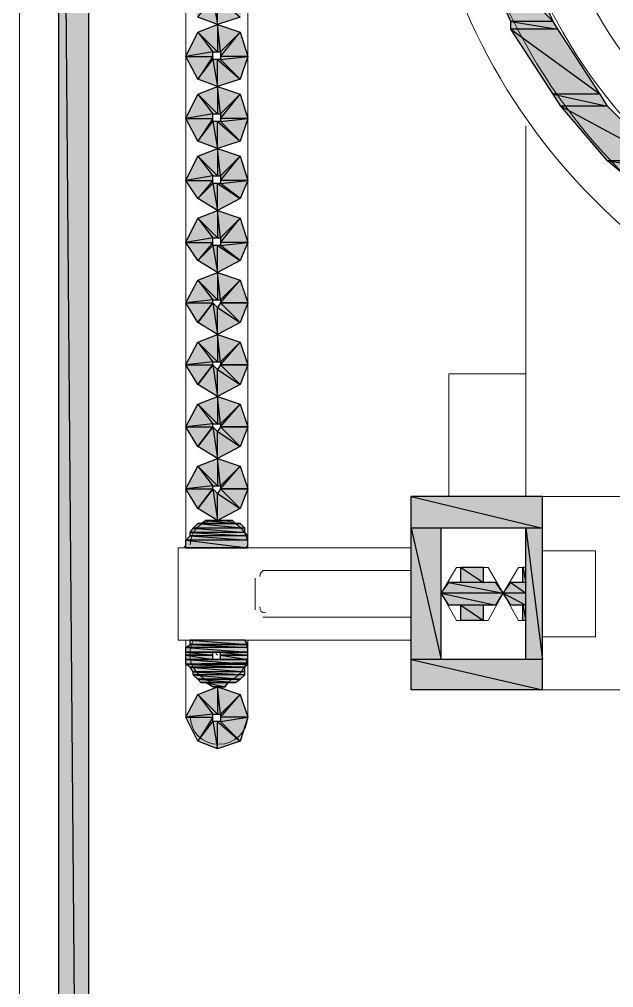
# Model space of a CAD drawing. Header units: millimetres. Extents: x 40 to 176, y -32 to 59.
# Drawn here: x 100.793 to 101.342, y -0.669 to 0.225 of the extents above; entities that cross this region are included whole.
import ezdxf

# ---------------------------------------------------------------- set-up
doc = ezdxf.new("R2010")
doc.units = ezdxf.units.MM
doc.layers.add('15 - Quadro de medição', color=6, linetype='Continuous')

msp = doc.modelspace()

# ---------------------------------------------------------------- hatches: boundary and pattern name
at = {"layer": '15 - Quadro de medição', "true_color": 0x000007}
h = msp.add_hatch(color=7, dxfattribs=at)
h.paths.add_polyline_path([(100.8571, 1.02481), (100.82916, 1.02481), (100.8571, -2.31903)])
h.paths.add_polyline_path([(100.82916, 1.02481), (100.8571, -2.31903), (100.82916, -2.31903)])
h = msp.add_hatch(color=7, dxfattribs=at)
h.paths.add_polyline_path([(101.25378, 0.2957), (101.21467, 0.2957), (101.2859, 0.22307)])
h.paths.add_polyline_path([(101.21467, 0.2957), (101.2859, 0.22307), (101.24679, 0.22307)])
h = msp.add_hatch(color=7, dxfattribs=at)
h.paths.add_polyline_path([(100.99677, 0.22726), (100.97862, 0.24542), (101.00376, 0.24821)])
h.paths.add_polyline_path([(100.97862, 0.24542), (101.00376, 0.24821), (100.97862, 0.24821)])
h.paths.add_polyline_path([(101.00376, 0.24821), (100.97862, 0.24821), (100.99677, 0.27056)])
h.paths.add_polyline_path([(100.97862, 0.24821), (100.99677, 0.27056), (100.97862, 0.2524)])
h.paths.add_polyline_path([(100.99677, 0.27056), (100.97862, 0.2524), (100.97582, 0.27754)])
h.paths.add_polyline_path([(100.97862, 0.2524), (100.97582, 0.27754), (100.97582, 0.2524)])
h.paths.add_polyline_path([(100.97582, 0.27754), (100.97582, 0.2524), (100.95766, 0.27056)])
h.paths.add_polyline_path([(100.97582, 0.2524), (100.95766, 0.27056), (100.97163, 0.2524)])
h.paths.add_polyline_path([(100.95766, 0.27056), (100.97163, 0.2524), (100.94649, 0.24821)])
h.paths.add_polyline_path([(100.97163, 0.2524), (100.94649, 0.24821), (100.97163, 0.24821)])
h.paths.add_polyline_path([(100.94649, 0.24821), (100.97163, 0.24821), (100.95766, 0.22726)])
h.paths.add_polyline_path([(100.97163, 0.24821), (100.95766, 0.22726), (100.97163, 0.24542)])
h.paths.add_polyline_path([(100.95766, 0.22726), (100.97163, 0.24542), (100.97582, 0.22028)])
h.paths.add_polyline_path([(100.97163, 0.24542), (100.97582, 0.22028), (100.97582, 0.24542)])
h.paths.add_polyline_path([(100.97582, 0.22028), (100.97582, 0.24542), (100.99677, 0.22726)])
h.paths.add_polyline_path([(100.97582, 0.24542), (100.99677, 0.22726), (100.97862, 0.24542)])
h = msp.add_hatch(color=7, dxfattribs=at)
h.paths.add_polyline_path([(100.99677, 0.16999), (100.97862, 0.18815), (101.00376, 0.19094)])
h.paths.add_polyline_path([(100.97862, 0.18815), (101.00376, 0.19094), (100.97862, 0.19094)])
h.paths.add_polyline_path([(101.00376, 0.19094), (100.97862, 0.19094), (100.99677, 0.21329)])
h.paths.add_polyline_path([(100.97862, 0.19094), (100.99677, 0.21329), (100.97862, 0.19513)])
h.paths.add_polyline_path([(100.99677, 0.21329), (100.97862, 0.19513), (100.97582, 0.22028)])
h.paths.add_polyline_path([(100.97862, 0.19513), (100.97582, 0.22028), (100.97582, 0.19513)])
h.paths.add_polyline_path([(100.97582, 0.22028), (100.97582, 0.19513), (100.95766, 0.21329)])
h.paths.add_polyline_path([(100.97582, 0.19513), (100.95766, 0.21329), (100.97163, 0.19513)])
h.paths.add_polyline_path([(100.95766, 0.21329), (100.97163, 0.19513), (100.94649, 0.19094)])
h.paths.add_polyline_path([(100.97163, 0.19513), (100.94649, 0.19094), (100.97163, 0.19094)])
h.paths.add_polyline_path([(100.94649, 0.19094), (100.97163, 0.19094), (100.95766, 0.16999)])
h.paths.add_polyline_path([(100.97163, 0.19094), (100.95766, 0.16999), (100.97163, 0.18815)])
h.paths.add_polyline_path([(100.95766, 0.16999), (100.97163, 0.18815), (100.97582, 0.16301)])
h.paths.add_polyline_path([(100.97163, 0.18815), (100.97582, 0.16301), (100.97582, 0.18815)])
h.paths.add_polyline_path([(100.97582, 0.16301), (100.97582, 0.18815), (100.99677, 0.16999)])
h.paths.add_polyline_path([(100.97582, 0.18815), (100.99677, 0.16999), (100.97862, 0.18815)])
h = msp.add_hatch(color=7, dxfattribs=at)
h.paths.add_polyline_path([(101.2859, 0.22307), (101.24679, 0.22307), (101.29009, 0.21609)])
h.paths.add_polyline_path([(101.24679, 0.22307), (101.29009, 0.21609), (101.24679, 0.21609)])
h = msp.add_hatch(color=7, dxfattribs=at)
h.paths.add_polyline_path([(101.29009, 0.21609), (101.24679, 0.21609), (101.3292, 0.15603)])
h.paths.add_polyline_path([(101.24679, 0.21609), (101.3292, 0.15603), (101.2859, 0.15603)])
h = msp.add_hatch(color=7, dxfattribs=at)
h.paths.add_polyline_path([(100.99677, 0.11273), (100.97862, 0.13088), (101.00376, 0.13368)])
h.paths.add_polyline_path([(100.97862, 0.13088), (101.00376, 0.13368), (100.97862, 0.13368)])
h.paths.add_polyline_path([(101.00376, 0.13368), (100.97862, 0.13368), (100.99677, 0.15603)])
h.paths.add_polyline_path([(100.97862, 0.13368), (100.99677, 0.15603), (100.97862, 0.13787)])
h.paths.add_polyline_path([(100.99677, 0.15603), (100.97862, 0.13787), (100.97582, 0.16301)])
h.paths.add_polyline_path([(100.97862, 0.13787), (100.97582, 0.16301), (100.97582, 0.13787)])
h.paths.add_polyline_path([(100.97582, 0.16301), (100.97582, 0.13787), (100.95766, 0.15603)])
h.paths.add_polyline_path([(100.97582, 0.13787), (100.95766, 0.15603), (100.97163, 0.13787)])
h.paths.add_polyline_path([(100.95766, 0.15603), (100.97163, 0.13787), (100.94649, 0.13368)])
h.paths.add_polyline_path([(100.97163, 0.13787), (100.94649, 0.13368), (100.97163, 0.13368)])
h.paths.add_polyline_path([(100.94649, 0.13368), (100.97163, 0.13368), (100.95766, 0.11273)])
h.paths.add_polyline_path([(100.97163, 0.13368), (100.95766, 0.11273), (100.97163, 0.13088)])
h.paths.add_polyline_path([(100.95766, 0.11273), (100.97163, 0.13088), (100.97582, 0.10574)])
h.paths.add_polyline_path([(100.97163, 0.13088), (100.97582, 0.10574), (100.97582, 0.13088)])
h.paths.add_polyline_path([(100.97582, 0.10574), (100.97582, 0.13088), (100.99677, 0.11273)])
h.paths.add_polyline_path([(100.97582, 0.13088), (100.99677, 0.11273), (100.97862, 0.13088)])
h = msp.add_hatch(color=7, dxfattribs=at)
h.paths.add_polyline_path([(101.3292, 0.15603), (101.2859, 0.15603), (101.33619, 0.14485)])
h.paths.add_polyline_path([(101.2859, 0.15603), (101.33619, 0.14485), (101.29289, 0.14485)])
h = msp.add_hatch(color=7, dxfattribs=at)
h.paths.add_polyline_path([(101.33619, 0.14485), (101.29289, 0.14485), (101.38647, 0.09457)])
h.paths.add_polyline_path([(101.29289, 0.14485), (101.38647, 0.09457), (101.33619, 0.09457)])
h = msp.add_hatch(color=7, dxfattribs=at)
h.paths.add_polyline_path([(100.99677, 0.05965), (100.97862, 0.07362), (101.00376, 0.07641)])
h.paths.add_polyline_path([(100.97862, 0.07362), (101.00376, 0.07641), (100.97862, 0.07641)])
h.paths.add_polyline_path([(101.00376, 0.07641), (100.97862, 0.07641), (100.99677, 0.09876)])
h.paths.add_polyline_path([(100.97862, 0.07641), (100.99677, 0.09876), (100.97862, 0.0806)])
h.paths.add_polyline_path([(100.99677, 0.09876), (100.97862, 0.0806), (100.97582, 0.10574)])
h.paths.add_polyline_path([(100.97862, 0.0806), (100.97582, 0.10574), (100.97582, 0.0806)])
h.paths.add_polyline_path([(100.97582, 0.10574), (100.97582, 0.0806), (100.95766, 0.09876)])
h.paths.add_polyline_path([(100.97582, 0.0806), (100.95766, 0.09876), (100.97163, 0.0806)])
h.paths.add_polyline_path([(100.95766, 0.09876), (100.97163, 0.0806), (100.94649, 0.07641)])
h.paths.add_polyline_path([(100.97163, 0.0806), (100.94649, 0.07641), (100.97163, 0.07641)])
h.paths.add_polyline_path([(100.94649, 0.07641), (100.97163, 0.07641), (100.95766, 0.05965)])
h.paths.add_polyline_path([(100.97163, 0.07641), (100.95766, 0.05965), (100.97163, 0.07362)])
h.paths.add_polyline_path([(100.95766, 0.05965), (100.97163, 0.07362), (100.97582, 0.04847)])
h.paths.add_polyline_path([(100.97163, 0.07362), (100.97582, 0.04847), (100.97582, 0.07362)])
h.paths.add_polyline_path([(100.97582, 0.04847), (100.97582, 0.07362), (100.99677, 0.05965)])
h.paths.add_polyline_path([(100.97582, 0.07362), (100.99677, 0.05965), (100.97862, 0.07362)])
h = msp.add_hatch(color=7, dxfattribs=at)
h.paths.add_polyline_path([(101.38647, 0.09457), (101.33619, 0.09457), (101.40044, 0.08479)])
h.paths.add_polyline_path([(101.33619, 0.09457), (101.40044, 0.08479), (101.34736, 0.08479)])
h = msp.add_hatch(color=7, dxfattribs=at)
h.paths.add_polyline_path([(100.99677, 0.00238), (100.97862, 0.01635), (101.00376, 0.01914)])
h.paths.add_polyline_path([(100.97862, 0.01635), (101.00376, 0.01914), (100.97862, 0.01914)])
h.paths.add_polyline_path([(101.00376, 0.01914), (100.97862, 0.01914), (100.99677, 0.04149)])
h.paths.add_polyline_path([(100.97862, 0.01914), (100.99677, 0.04149), (100.97862, 0.02333)])
h.paths.add_polyline_path([(100.99677, 0.04149), (100.97862, 0.02333), (100.97582, 0.04847)])
h.paths.add_polyline_path([(100.97862, 0.02333), (100.97582, 0.04847), (100.97582, 0.02333)])
h.paths.add_polyline_path([(100.97582, 0.04847), (100.97582, 0.02333), (100.95766, 0.04149)])
h.paths.add_polyline_path([(100.97582, 0.02333), (100.95766, 0.04149), (100.97163, 0.02333)])
h.paths.add_polyline_path([(100.95766, 0.04149), (100.97163, 0.02333), (100.94649, 0.01914)])
h.paths.add_polyline_path([(100.97163, 0.02333), (100.94649, 0.01914), (100.97163, 0.01914)])
h.paths.add_polyline_path([(100.94649, 0.01914), (100.97163, 0.01914), (100.95766, 0.00238)])
h.paths.add_polyline_path([(100.97163, 0.01914), (100.95766, 0.00238), (100.97163, 0.01635)])
h.paths.add_polyline_path([(100.95766, 0.00238), (100.97163, 0.01635), (100.97582, -0.00879)])
h.paths.add_polyline_path([(100.97163, 0.01635), (100.97582, -0.00879), (100.97582, 0.01635)])
h.paths.add_polyline_path([(100.97582, -0.00879), (100.97582, 0.01635), (100.99677, 0.00238)])
h.paths.add_polyline_path([(100.97582, 0.01635), (100.99677, 0.00238), (100.97862, 0.01635)])
h = msp.add_hatch(color=7, dxfattribs=at)
h.paths.add_polyline_path([(101.00376, -0.03673), (100.97862, -0.03673), (100.99677, -0.01578)])
h.paths.add_polyline_path([(100.97862, -0.03673), (100.99677, -0.01578), (100.97862, -0.03393)])
h.paths.add_polyline_path([(100.99677, -0.01578), (100.97862, -0.03393), (100.97582, -0.00879)])
h.paths.add_polyline_path([(100.97862, -0.03393), (100.97582, -0.00879), (100.97582, -0.03393)])
h.paths.add_polyline_path([(100.97582, -0.00879), (100.97582, -0.03393), (100.95766, -0.01578)])
h.paths.add_polyline_path([(100.97582, -0.03393), (100.95766, -0.01578), (100.97163, -0.03393)])
h.paths.add_polyline_path([(100.95766, -0.01578), (100.97163, -0.03393), (100.94649, -0.03673)])
h.paths.add_polyline_path([(100.97163, -0.03393), (100.94649, -0.03673), (100.97163, -0.03673)])
h.paths.add_polyline_path([(100.94649, -0.03673), (100.97163, -0.03673), (100.95766, -0.05489)])
h = msp.add_hatch(color=7, dxfattribs=at)
h.paths.add_polyline_path([(100.95766, -0.05489), (100.97163, -0.03673), (100.97582, -0.06606)])
h.paths.add_polyline_path([(100.97163, -0.03673), (100.97582, -0.06606), (100.97582, -0.04092)])
h.paths.add_polyline_path([(100.97582, -0.06606), (100.97582, -0.04092), (100.99677, -0.05489)])
h.paths.add_polyline_path([(100.97582, -0.04092), (100.99677, -0.05489), (100.97862, -0.03673)])
h.paths.add_polyline_path([(100.99677, -0.05489), (100.97862, -0.03673), (101.00376, -0.03673)])
h = msp.add_hatch(color=7, dxfattribs=at)
h.paths.add_polyline_path([(101.00376, -0.09399), (100.97862, -0.09399), (100.99677, -0.07304)])
h.paths.add_polyline_path([(100.97862, -0.09399), (100.99677, -0.07304), (100.97862, -0.0912)])
h.paths.add_polyline_path([(100.99677, -0.07304), (100.97862, -0.0912), (100.97582, -0.06606)])
h.paths.add_polyline_path([(100.97862, -0.0912), (100.97582, -0.06606), (100.97582, -0.0912)])
h.paths.add_polyline_path([(100.97582, -0.06606), (100.97582, -0.0912), (100.95766, -0.07304)])
h.paths.add_polyline_path([(100.97582, -0.0912), (100.95766, -0.07304), (100.97163, -0.0912)])
h.paths.add_polyline_path([(100.95766, -0.07304), (100.97163, -0.0912), (100.94649, -0.09399)])
h.paths.add_polyline_path([(100.97163, -0.0912), (100.94649, -0.09399), (100.97163, -0.09399)])
h.paths.add_polyline_path([(100.94649, -0.09399), (100.97163, -0.09399), (100.95766, -0.11215)])
h = msp.add_hatch(color=7, dxfattribs=at)
h.paths.add_polyline_path([(100.95766, -0.11215), (100.97163, -0.09399), (100.97582, -0.12333)])
h.paths.add_polyline_path([(100.97163, -0.09399), (100.97582, -0.12333), (100.97582, -0.09819)])
h.paths.add_polyline_path([(100.97582, -0.12333), (100.97582, -0.09819), (100.99677, -0.11215)])
h.paths.add_polyline_path([(100.97582, -0.09819), (100.99677, -0.11215), (100.97862, -0.09399)])
h.paths.add_polyline_path([(100.99677, -0.11215), (100.97862, -0.09399), (101.00376, -0.09399)])
h = msp.add_hatch(color=7, dxfattribs=at)
h.paths.add_polyline_path([(101.00376, -0.15126), (100.97862, -0.15126), (100.99677, -0.13031)])
h.paths.add_polyline_path([(100.97862, -0.15126), (100.99677, -0.13031), (100.97862, -0.14847)])
h.paths.add_polyline_path([(100.99677, -0.13031), (100.97862, -0.14847), (100.97582, -0.12333)])
h.paths.add_polyline_path([(100.97862, -0.14847), (100.97582, -0.12333), (100.97582, -0.14847)])
h.paths.add_polyline_path([(100.97582, -0.12333), (100.97582, -0.14847), (100.95766, -0.13031)])
h.paths.add_polyline_path([(100.97582, -0.14847), (100.95766, -0.13031), (100.97163, -0.14847)])
h.paths.add_polyline_path([(100.95766, -0.13031), (100.97163, -0.14847), (100.94649, -0.15126)])
h.paths.add_polyline_path([(100.97163, -0.14847), (100.94649, -0.15126), (100.97163, -0.15126)])
h.paths.add_polyline_path([(100.94649, -0.15126), (100.97163, -0.15126), (100.95766, -0.16942)])
h = msp.add_hatch(color=7, dxfattribs=at)
h.paths.add_polyline_path([(100.95766, -0.16942), (100.97163, -0.15126), (100.97582, -0.18059)])
h.paths.add_polyline_path([(100.97163, -0.15126), (100.97582, -0.18059), (100.97582, -0.15545)])
h.paths.add_polyline_path([(100.97582, -0.18059), (100.97582, -0.15545), (100.99677, -0.16942)])
h.paths.add_polyline_path([(100.97582, -0.15545), (100.99677, -0.16942), (100.97862, -0.15126)])
h.paths.add_polyline_path([(100.99677, -0.16942), (100.97862, -0.15126), (101.00376, -0.15126)])
h = msp.add_hatch(color=7, dxfattribs=at)
h.paths.add_polyline_path([(101.00376, -0.20853), (100.97862, -0.20853), (100.99677, -0.18758)])
h.paths.add_polyline_path([(100.97862, -0.20853), (100.99677, -0.18758), (100.97862, -0.20574)])
h.paths.add_polyline_path([(100.99677, -0.18758), (100.97862, -0.20574), (100.97582, -0.18059)])
h.paths.add_polyline_path([(100.97862, -0.20574), (100.97582, -0.18059), (100.97582, -0.20574)])
h.paths.add_polyline_path([(100.97582, -0.18059), (100.97582, -0.20574), (100.95766, -0.18758)])
h.paths.add_polyline_path([(100.97582, -0.20574), (100.95766, -0.18758), (100.97163, -0.20574)])
h.paths.add_polyline_path([(100.95766, -0.18758), (100.97163, -0.20574), (100.94649, -0.20853)])
h.paths.add_polyline_path([(100.97163, -0.20574), (100.94649, -0.20853), (100.97163, -0.20853)])
h.paths.add_polyline_path([(100.94649, -0.20853), (100.97163, -0.20853), (100.95766, -0.22669)])
h = msp.add_hatch(color=7, dxfattribs=at)
h.paths.add_polyline_path([(100.95766, -0.22669), (100.97163, -0.20853), (100.97582, -0.23786)])
h.paths.add_polyline_path([(100.97163, -0.20853), (100.97582, -0.23786), (100.97582, -0.21272)])
h.paths.add_polyline_path([(100.97582, -0.23786), (100.97582, -0.21272), (100.99677, -0.22669)])
h.paths.add_polyline_path([(100.97582, -0.21272), (100.99677, -0.22669), (100.97862, -0.20853)])
h.paths.add_polyline_path([(100.99677, -0.22669), (100.97862, -0.20853), (101.00376, -0.20853)])
h = msp.add_hatch(color=7, dxfattribs=at)
h.paths.add_polyline_path([(101.27613, -0.21551), (101.15461, -0.21551), (101.27613, -0.24484)])
h.paths.add_polyline_path([(101.15461, -0.21551), (101.27613, -0.24484), (101.15461, -0.24484)])
h = msp.add_hatch(color=7, dxfattribs=at)
h.paths.add_polyline_path([(100.99677, -0.24065), (100.95766, -0.24065), (101.00096, -0.24484)])
h.paths.add_polyline_path([(100.95766, -0.24065), (101.00096, -0.24484), (100.95347, -0.24484)])
h = msp.add_hatch(color=7, dxfattribs=at)
h.paths.add_polyline_path([(100.98979, -0.23786), (100.96465, -0.23786), (100.99258, -0.24065)])
h.paths.add_polyline_path([(100.96465, -0.23786), (100.99258, -0.24065), (100.96046, -0.24065)])
h = msp.add_hatch(color=7, dxfattribs=at)
h.paths.add_polyline_path([(101.00096, -0.24484), (100.95347, -0.24484), (101.00096, -0.24903)])
h.paths.add_polyline_path([(100.95347, -0.24484), (101.00096, -0.24903), (100.95068, -0.24903)])
h = msp.add_hatch(color=7, dxfattribs=at)
h.paths.add_polyline_path([(101.00096, -0.24903), (100.95068, -0.24903), (101.00376, -0.25183)])
h.paths.add_polyline_path([(100.95068, -0.24903), (101.00376, -0.25183), (100.95068, -0.25183)])
h = msp.add_hatch(color=7, dxfattribs=at)
h.paths.add_polyline_path([(101.18254, -0.24484), (101.15461, -0.24484), (101.18254, -0.36636)])
h.paths.add_polyline_path([(101.15461, -0.24484), (101.18254, -0.36636), (101.15461, -0.36636)])
h = msp.add_hatch(color=7, dxfattribs=at)
h.paths.add_polyline_path([(101.27613, -0.24484), (101.26076, -0.24484), (101.27613, -0.36636)])
h.paths.add_polyline_path([(101.26076, -0.24484), (101.27613, -0.36636), (101.26076, -0.36636)])
h = msp.add_hatch(color=7, dxfattribs=at)
h.paths.add_polyline_path([(101.00376, -0.25183), (100.95068, -0.25183), (101.00376, -0.25602)])
h.paths.add_polyline_path([(100.95068, -0.25183), (101.00376, -0.25602), (100.94649, -0.25602)])
h = msp.add_hatch(color=7, dxfattribs=at)
h.paths.add_polyline_path([(101.00376, -0.25602), (100.94649, -0.25602), (101.00376, -0.263)])
h.paths.add_polyline_path([(100.94649, -0.25602), (101.00376, -0.263), (100.94649, -0.263)])
h.paths.add_polyline_path([(101.00376, -0.263), (100.94649, -0.263)])
h.paths.add_polyline_path([(100.94649, -0.263), (101.00376, -0.263)])
h = msp.add_hatch(color=7, dxfattribs=at)
h.paths.add_polyline_path([(101.22165, -0.28116), (101.2007, -0.28116), (101.22165, -0.29513)])
h.paths.add_polyline_path([(101.2007, -0.28116), (101.22165, -0.29513), (101.2007, -0.29513)])
h = msp.add_hatch(color=7, dxfattribs=at)
h.paths.add_polyline_path([(101.26076, -0.28116), (101.25797, -0.28116), (101.26076, -0.29513)])
h.paths.add_polyline_path([(101.25797, -0.28116), (101.26076, -0.29513), (101.25797, -0.29513)])
h = msp.add_hatch(color=7, dxfattribs=at)
h.paths.add_polyline_path([(101.23283, -0.29513), (101.18953, -0.29513), (101.23981, -0.30491)])
h.paths.add_polyline_path([(101.18953, -0.29513), (101.23981, -0.30491), (101.18254, -0.30491)])
h = msp.add_hatch(color=7, dxfattribs=at)
h.paths.add_polyline_path([(101.26076, -0.29513), (101.24679, -0.29513), (101.26076, -0.30491)])
h.paths.add_polyline_path([(101.24679, -0.29513), (101.26076, -0.30491), (101.23981, -0.30491)])
h = msp.add_hatch(color=7, dxfattribs=at)
h.paths.add_polyline_path([(101.23981, -0.30491), (101.18254, -0.30491), (101.23283, -0.31608)])
h.paths.add_polyline_path([(101.18254, -0.30491), (101.23283, -0.31608), (101.18953, -0.31608)])
h = msp.add_hatch(color=7, dxfattribs=at)
h.paths.add_polyline_path([(101.26076, -0.30491), (101.23981, -0.30491), (101.26076, -0.31608)])
h.paths.add_polyline_path([(101.23981, -0.30491), (101.26076, -0.31608), (101.24679, -0.31608)])
h = msp.add_hatch(color=7, dxfattribs=at)
h.paths.add_polyline_path([(101.22165, -0.31608), (101.2007, -0.31608), (101.22165, -0.33005)])
h.paths.add_polyline_path([(101.2007, -0.31608), (101.22165, -0.33005), (101.2007, -0.33005)])
h = msp.add_hatch(color=7, dxfattribs=at)
h.paths.add_polyline_path([(101.26076, -0.31608), (101.25797, -0.31608), (101.26076, -0.33005)])
h.paths.add_polyline_path([(101.25797, -0.31608), (101.26076, -0.33005), (101.25797, -0.33005)])
h = msp.add_hatch(color=7, dxfattribs=at)
h.paths.add_polyline_path([(101.00096, -0.3482), (100.95068, -0.3482), (101.00376, -0.3524)])
h.paths.add_polyline_path([(100.95068, -0.3482), (101.00376, -0.3524), (100.95068, -0.3524)])
h.paths.add_polyline_path([(101.00376, -0.3524), (100.95068, -0.3524)])
h.paths.add_polyline_path([(100.95068, -0.3524), (101.00376, -0.3524)])
h = msp.add_hatch(color=7, dxfattribs=at)
h.paths.add_polyline_path([(101.00376, -0.3524), (100.95068, -0.3524), (101.00376, -0.35519)])
h.paths.add_polyline_path([(100.95068, -0.3524), (101.00376, -0.35519), (100.94649, -0.35519)])
h = msp.add_hatch(color=7, dxfattribs=at)
h.paths.add_polyline_path([(101.00376, -0.35519), (100.94649, -0.35519), (101.00376, -0.35938)])
h.paths.add_polyline_path([(100.94649, -0.35519), (101.00376, -0.35938), (100.94649, -0.35938)])
h.paths.add_polyline_path([(101.00376, -0.35938), (100.94649, -0.35938)])
h.paths.add_polyline_path([(100.94649, -0.35938), (101.00376, -0.35938)])
h.paths.add_polyline_path([(101.00376, -0.35938), (100.97582, -0.35938)])
h.paths.add_polyline_path([(101.00376, -0.35938), (100.97582, -0.35938)])
h = msp.add_hatch(color=7, dxfattribs=at)
h.paths.add_polyline_path([(100.94649, -0.35938), (100.97582, -0.35938), (100.97443, -0.35938)])
h.paths.add_polyline_path([(100.97582, -0.35938), (100.97443, -0.35938), (100.94649, -0.35938)])
h = msp.add_hatch(color=7, dxfattribs=at)
h.paths.add_polyline_path([(100.94649, -0.35938), (100.97582, -0.35938), (100.97443, -0.35938)])
h.paths.add_polyline_path([(100.97582, -0.35938), (100.97443, -0.35938), (100.94649, -0.35938)])
h = msp.add_hatch(color=7, dxfattribs=at)
h.paths.add_polyline_path([(100.94649, -0.35938), (100.97582, -0.35938), (100.97443, -0.35938)])
h.paths.add_polyline_path([(100.97582, -0.35938), (100.97443, -0.35938), (100.94649, -0.35938)])
h = msp.add_hatch(color=7, dxfattribs=at)
h.paths.add_polyline_path([(100.97163, -0.35938), (100.94649, -0.35938)])
h.paths.add_polyline_path([(100.97163, -0.35938), (100.94649, -0.35938), (100.97582, -0.35938)])
h = msp.add_hatch(color=7, dxfattribs=at)
h.paths.add_polyline_path([(100.97163, -0.35938), (100.94649, -0.35938), (100.97163, -0.36217)])
h.paths.add_polyline_path([(100.94649, -0.35938), (100.97163, -0.36217), (100.94649, -0.36217)])
h.paths.add_polyline_path([(100.97163, -0.36217), (100.94649, -0.36217)])
h.paths.add_polyline_path([(100.94649, -0.36217), (100.97163, -0.36217)])
h = msp.add_hatch(color=7, dxfattribs=at)
h.paths.add_polyline_path([(100.97163, -0.36217), (100.94649, -0.36217), (100.97163, -0.36636)])
h.paths.add_polyline_path([(100.94649, -0.36217), (100.97163, -0.36636), (100.94649, -0.36636)])
h = msp.add_hatch(color=7, dxfattribs=at)
h.paths.add_polyline_path([(100.97582, -0.36636), (100.97443, -0.36636), (100.94649, -0.36636)])
h.paths.add_polyline_path([(100.97582, -0.36636), (100.94649, -0.36636), (100.97163, -0.36636)])
h = msp.add_hatch(color=7, dxfattribs=at)
h.paths.add_polyline_path([(100.94649, -0.36636), (100.97582, -0.36636), (100.97443, -0.36636)])
h.paths.add_polyline_path([(100.97582, -0.36636), (100.97443, -0.36636), (100.94649, -0.36636)])
h = msp.add_hatch(color=7, dxfattribs=at)
h.paths.add_polyline_path([(100.94649, -0.36636), (100.97582, -0.36636), (100.97443, -0.36636)])
h.paths.add_polyline_path([(100.97582, -0.36636), (100.97443, -0.36636), (100.94649, -0.36636)])
h = msp.add_hatch(color=7, dxfattribs=at)
h.paths.add_polyline_path([(100.94649, -0.36636), (100.97582, -0.36636), (100.97443, -0.36636)])
h.paths.add_polyline_path([(100.97582, -0.36636), (100.97443, -0.36636), (100.94649, -0.36636)])
h = msp.add_hatch(color=7, dxfattribs=at)
h.paths.add_polyline_path([(101.00376, -0.36636), (100.94649, -0.36636), (101.00376, -0.37055)])
h.paths.add_polyline_path([(100.94649, -0.36636), (101.00376, -0.37055), (100.94649, -0.37055)])
h.paths.add_polyline_path([(101.00376, -0.37055), (100.94649, -0.37055)])
h.paths.add_polyline_path([(100.94649, -0.37055), (101.00376, -0.37055), (101.00376, -0.36916)])
h = msp.add_hatch(color=7, dxfattribs=at)
h.paths.add_polyline_path([(101.00376, -0.35938), (100.97862, -0.35938), (101.00376, -0.36217)])
h.paths.add_polyline_path([(100.97862, -0.35938), (101.00376, -0.36217), (100.97862, -0.36217)])
h = msp.add_hatch(color=7, dxfattribs=at)
h.paths.add_polyline_path([(101.00376, -0.36217), (100.97862, -0.36217), (101.00376, -0.36636)])
h.paths.add_polyline_path([(100.97862, -0.36217), (101.00376, -0.36636), (100.97862, -0.36636)])
h = msp.add_hatch(color=7, dxfattribs=at)
h.paths.add_polyline_path([(101.27613, -0.36636), (101.15461, -0.36636), (101.27613, -0.3943)])
h.paths.add_polyline_path([(101.15461, -0.36636), (101.27613, -0.3943), (101.15461, -0.3943)])
h = msp.add_hatch(color=7, dxfattribs=at)
h.paths.add_polyline_path([(101.00376, -0.37055), (100.94649, -0.37055), (101.00096, -0.37335)])
h.paths.add_polyline_path([(100.94649, -0.37055), (101.00096, -0.37335), (100.95068, -0.37335)])
h.paths.add_polyline_path([(101.00096, -0.37335), (100.95068, -0.37335)])
h.paths.add_polyline_path([(100.95068, -0.37335), (101.00096, -0.37335), (100.99957, -0.37335)])
h = msp.add_hatch(color=7, dxfattribs=at)
h.paths.add_polyline_path([(101.00096, -0.37335), (100.95068, -0.37335), (101.00096, -0.37754)])
h.paths.add_polyline_path([(100.95068, -0.37335), (101.00096, -0.37754), (100.95347, -0.37754)])
h = msp.add_hatch(color=7, dxfattribs=at)
h.paths.add_polyline_path([(101.00096, -0.37754), (100.95347, -0.37754), (101.00096, -0.38033)])
h.paths.add_polyline_path([(100.95347, -0.37754), (101.00096, -0.38033), (100.95347, -0.38033)])
h = msp.add_hatch(color=7, dxfattribs=at)
h.paths.add_polyline_path([(101.00096, -0.38033), (100.95347, -0.38033), (100.99677, -0.38452)])
h.paths.add_polyline_path([(100.95347, -0.38033), (100.99677, -0.38452), (100.95766, -0.38452)])
h.paths.add_polyline_path([(100.99677, -0.38452), (100.95766, -0.38452)])
h.paths.add_polyline_path([(100.95766, -0.38452), (100.99677, -0.38452)])
h = msp.add_hatch(color=7, dxfattribs=at)
h.paths.add_polyline_path([(100.99677, -0.38452), (100.95766, -0.38452), (100.99258, -0.38731)])
h.paths.add_polyline_path([(100.95766, -0.38452), (100.99258, -0.38731), (100.96046, -0.38731)])
h = msp.add_hatch(color=7, dxfattribs=at)
h.paths.add_polyline_path([(100.99677, -0.44179), (100.97862, -0.42363), (101.00376, -0.41944)])
h.paths.add_polyline_path([(100.97862, -0.42363), (101.00376, -0.41944), (100.97862, -0.41944)])
h.paths.add_polyline_path([(101.00376, -0.41944), (100.97862, -0.41944), (100.99677, -0.39849)])
h.paths.add_polyline_path([(100.97862, -0.41944), (100.99677, -0.39849), (100.97862, -0.41665)])
h.paths.add_polyline_path([(100.99677, -0.39849), (100.97862, -0.41665), (100.97582, -0.3915)])
h.paths.add_polyline_path([(100.97862, -0.41665), (100.97582, -0.3915), (100.97582, -0.41665)])
h.paths.add_polyline_path([(100.97582, -0.3915), (100.97582, -0.41665), (100.95766, -0.39849)])
h.paths.add_polyline_path([(100.97582, -0.41665), (100.95766, -0.39849), (100.97163, -0.41665)])
h.paths.add_polyline_path([(100.95766, -0.39849), (100.97163, -0.41665), (100.94649, -0.41944)])
h.paths.add_polyline_path([(100.97163, -0.41665), (100.94649, -0.41944), (100.97163, -0.41944)])
h.paths.add_polyline_path([(100.94649, -0.41944), (100.97163, -0.41944), (100.95766, -0.44179)])
h.paths.add_polyline_path([(100.97163, -0.41944), (100.95766, -0.44179), (100.97163, -0.42363)])
h.paths.add_polyline_path([(100.95766, -0.44179), (100.97163, -0.42363), (100.97582, -0.44877)])
h.paths.add_polyline_path([(100.97163, -0.42363), (100.97582, -0.44877), (100.97582, -0.42363)])
h.paths.add_polyline_path([(100.97582, -0.44877), (100.97582, -0.42363), (100.99677, -0.44179)])
h.paths.add_polyline_path([(100.97582, -0.42363), (100.99677, -0.44179), (100.97862, -0.42363)])
h = msp.add_hatch(color=7, dxfattribs=at)
h.paths.add_polyline_path([(100.98979, -0.38731), (100.96046, -0.38731)])
h.paths.add_polyline_path([(100.98979, -0.38731), (100.96046, -0.38731), (100.99258, -0.38731)])
h = msp.add_hatch(color=7, dxfattribs=at)
h.paths.add_polyline_path([(100.98979, -0.38731), (100.96046, -0.38731), (100.9856, -0.38731)])
h.paths.add_polyline_path([(100.96046, -0.38731), (100.9856, -0.38731), (100.96465, -0.38731)])
h.paths.add_polyline_path([(100.9856, -0.38731), (100.96465, -0.38731)])
h.paths.add_polyline_path([(100.96465, -0.38731), (100.9856, -0.38731)])
h = msp.add_hatch(color=7, dxfattribs=at)
h.paths.add_polyline_path([(100.9856, -0.38731), (100.96465, -0.38731), (100.98281, -0.3915)])
h.paths.add_polyline_path([(100.96465, -0.38731), (100.98281, -0.3915), (100.97163, -0.3915)])
h.paths.add_polyline_path([(100.98281, -0.3915), (100.97163, -0.3915), (100.97582, -0.3915)])

# ---------------------------------------------------------------- linework, layer by layer
at = {"layer": '15 - Quadro de medição', "color": 7, "linetype": 'Continuous', "lineweight": 20, "true_color": 0x000007}
for points in [[(100.79285, 1.38517), (102.64914, 1.38517), (102.64914, -2.31903), (100.79285, -2.31903)], [(101.72309, -0.21551), (102.29436, -0.21551), (102.29436, -0.3943), (101.15461, -0.3943), (101.15461, -0.21551)], [(101.27613, -0.34541), (101.32501, -0.34541), (101.32501, -0.2658), (101.27613, -0.2658)], [(101.19651, -0.28116), (101.18254, -0.30491), (101.19651, -0.33005), (101.22584, -0.33005), (101.23981, -0.30491), (101.22584, -0.28116)]]:
    msp.add_lwpolyline(points, close=True, dxfattribs=at)
for points in [[(100.8571, -2.31903), (100.8571, 1.23851), (100.8571, 1.23851)], [(102.64914, 1.16029), (102.64914, -2.31903), (100.79285, -2.31903), (100.79285, 1.16029)], [(100.82916, 1.02481), (100.82916, -2.31903), (100.8571, -2.31903), (100.8138, -2.31903)], [(100.94649, -0.263), (100.94649, 0.64489), (100.94649, 0.64489)], [(101.00376, 0.64489), (101.00376, -0.263), (101.00376, -0.263)], [(100.97582, 0.2091), (100.97582, 0.22028), (100.97582, 0.22028)], [(101.26076, -0.21551), (101.26076, 0.12669), (101.26076, 0.12669)], [(101.18953, -0.21551), (101.18953, -0.10238), (101.26076, -0.10238)], [(101.27613, -0.21551), (101.27613, -0.3943), (101.27613, -0.3943)], [(100.97862, -0.23786), (100.97582, -0.23786), (100.97163, -0.23786)], [(101.26076, -0.24484), (101.18254, -0.24484), (101.18254, -0.36636), (101.26076, -0.36636)], [(101.26076, -0.24484), (101.26076, -0.36636), (101.26076, -0.36636)], [(101.15461, -0.263), (100.93951, -0.263), (100.93951, -0.3482), (101.15461, -0.3482)], [(100.93951, -0.263), (101.04706, -0.263), (101.04706, -0.263)], [(100.94649, -0.263), (100.94509, -0.26161), (100.94509, -0.26161)], [(101.00376, -0.263), (101.00236, -0.26161), (101.00236, -0.26161)], [(101.01773, -0.28395), (101.15461, -0.28395), (101.15461, -0.28395)], [(101.2007, -0.28116), (101.2007, -0.29513), (101.2007, -0.29513)], [(101.22165, -0.28116), (101.22165, -0.29513), (101.22165, -0.29513)], [(101.26076, -0.28116), (101.25378, -0.28116), (101.23981, -0.30491), (101.25378, -0.33005), (101.26076, -0.33005)], [(101.25378, -0.28116), (101.25797, -0.28116), (101.25797, -0.29513)], [(101.01074, -0.32027), (101.01074, -0.29094), (101.01074, -0.29094)], [(101.18953, -0.29513), (101.2007, -0.29513), (101.2007, -0.29513)], [(101.22165, -0.29513), (101.23283, -0.29513), (101.23283, -0.29513)], [(101.24679, -0.29513), (101.25797, -0.29513), (101.25797, -0.29513)], [(101.18953, -0.31608), (101.2007, -0.31608), (101.2007, -0.31608)], [(101.2007, -0.31608), (101.2007, -0.33005), (101.2007, -0.33005)], [(101.22165, -0.31608), (101.22165, -0.33005), (101.22165, -0.33005)], [(101.22165, -0.31608), (101.23283, -0.31608), (101.23283, -0.31608)], [(101.24679, -0.31608), (101.25797, -0.31608), (101.25797, -0.31608)], [(101.25797, -0.31608), (101.25797, -0.33005), (101.25797, -0.33005)], [(101.15461, -0.32725), (101.01773, -0.32725), (101.01773, -0.32725)], [(100.94649, -0.41944), (100.94649, -0.3482), (100.94649, -0.3482)], [(101.00376, -0.3482), (101.00376, -0.41944), (101.00376, -0.41944)], [(100.97582, -0.36217), (100.97443, -0.36078), (100.97443, -0.36078)], [(100.97582, -0.44877), (100.97443, -0.44737), (100.97443, -0.44737)]]:
    msp.add_lwpolyline(points, dxfattribs=at)
at = {"layer": '15 - Quadro de medição', "color": 7, "linetype": 'Continuous', "lineweight": -2, "true_color": 0x000007}
for points in [[(100.8571, 1.02481), (100.82916, 1.02481), (100.8571, -2.31903)], [(100.82916, 1.02481), (100.8571, -2.31903), (100.82916, -2.31903)], [(101.25378, 0.2957), (101.21467, 0.2957), (101.2859, 0.22307)], [(101.21467, 0.2957), (101.2859, 0.22307), (101.24679, 0.22307)], [(100.95766, 0.22726), (100.97163, 0.24542), (100.97582, 0.22028)], [(100.97163, 0.24542), (100.97582, 0.22028), (100.97582, 0.24542)], [(100.97582, 0.22028), (100.97582, 0.24542), (100.99677, 0.22726)], [(100.97582, 0.22028), (100.97582, 0.19513), (100.95766, 0.21329)], [(100.99677, 0.21329), (100.97862, 0.19513), (100.97582, 0.22028)], [(100.97862, 0.19513), (100.97582, 0.22028), (100.97582, 0.19513)], [(101.2859, 0.22307), (101.24679, 0.22307), (101.29009, 0.21609)], [(101.24679, 0.22307), (101.29009, 0.21609), (101.24679, 0.21609)], [(101.29009, 0.21609), (101.24679, 0.21609), (101.3292, 0.15603)], [(101.24679, 0.21609), (101.3292, 0.15603), (101.2859, 0.15603)], [(100.95766, 0.21329), (100.97163, 0.19513), (100.94649, 0.19094)], [(100.97582, 0.19513), (100.95766, 0.21329), (100.97163, 0.19513)], [(101.00376, 0.19094), (100.97862, 0.19094), (100.99677, 0.21329)], [(100.97862, 0.19094), (100.99677, 0.21329), (100.97862, 0.19513)], [(100.97163, 0.19513), (100.94649, 0.19094), (100.97163, 0.19094)], [(100.94649, 0.19094), (100.97163, 0.19094), (100.95766, 0.16999)], [(100.97163, 0.19094), (100.95766, 0.16999), (100.97163, 0.18815)], [(100.95766, 0.16999), (100.97163, 0.18815), (100.97582, 0.16301)], [(100.97163, 0.18815), (100.97582, 0.16301), (100.97582, 0.18815)], [(100.97582, 0.16301), (100.97582, 0.18815), (100.99677, 0.16999)], [(100.97582, 0.18815), (100.99677, 0.16999), (100.97862, 0.18815)], [(100.99677, 0.16999), (100.97862, 0.18815), (101.00376, 0.19094)], [(100.97862, 0.18815), (101.00376, 0.19094), (100.97862, 0.19094)], [(100.97582, 0.16301), (100.97582, 0.13787), (100.95766, 0.15603)], [(100.99677, 0.15603), (100.97862, 0.13787), (100.97582, 0.16301)], [(100.97862, 0.13787), (100.97582, 0.16301), (100.97582, 0.13787)], [(100.95766, 0.15603), (100.97163, 0.13787), (100.94649, 0.13368)], [(100.97582, 0.13787), (100.95766, 0.15603), (100.97163, 0.13787)], [(101.00376, 0.13368), (100.97862, 0.13368), (100.99677, 0.15603)], [(100.97862, 0.13368), (100.99677, 0.15603), (100.97862, 0.13787)], [(101.3292, 0.15603), (101.2859, 0.15603), (101.33619, 0.14485)], [(101.2859, 0.15603), (101.33619, 0.14485), (101.29289, 0.14485)], [(101.33619, 0.14485), (101.29289, 0.14485), (101.38647, 0.09457)], [(101.29289, 0.14485), (101.38647, 0.09457), (101.33619, 0.09457)], [(100.97163, 0.13787), (100.94649, 0.13368), (100.97163, 0.13368)], [(100.94649, 0.13368), (100.97163, 0.13368), (100.95766, 0.11273)], [(100.97163, 0.13368), (100.95766, 0.11273), (100.97163, 0.13088)], [(100.95766, 0.11273), (100.97163, 0.13088), (100.97582, 0.10574)], [(100.97163, 0.13088), (100.97582, 0.10574), (100.97582, 0.13088)], [(100.97582, 0.10574), (100.97582, 0.13088), (100.99677, 0.11273)], [(100.97582, 0.13088), (100.99677, 0.11273), (100.97862, 0.13088)], [(100.99677, 0.11273), (100.97862, 0.13088), (101.00376, 0.13368)], [(100.97862, 0.13088), (101.00376, 0.13368), (100.97862, 0.13368)], [(100.95766, 0.09876), (100.97163, 0.0806), (100.94649, 0.07641)], [(100.97582, 0.10574), (100.97582, 0.0806), (100.95766, 0.09876)], [(100.97582, 0.0806), (100.95766, 0.09876), (100.97163, 0.0806)], [(100.99677, 0.09876), (100.97862, 0.0806), (100.97582, 0.10574)], [(100.97862, 0.0806), (100.97582, 0.10574), (100.97582, 0.0806)], [(101.00376, 0.07641), (100.97862, 0.07641), (100.99677, 0.09876)], [(100.97862, 0.07641), (100.99677, 0.09876), (100.97862, 0.0806)], [(101.38647, 0.09457), (101.33619, 0.09457), (101.40044, 0.08479)], [(101.33619, 0.09457), (101.40044, 0.08479), (101.34736, 0.08479)], [(100.97163, 0.0806), (100.94649, 0.07641), (100.97163, 0.07641)], [(100.94649, 0.07641), (100.97163, 0.07641), (100.95766, 0.05965)], [(100.97163, 0.07641), (100.95766, 0.05965), (100.97163, 0.07362)], [(100.95766, 0.05965), (100.97163, 0.07362), (100.97582, 0.04847)], [(100.97163, 0.07362), (100.97582, 0.04847), (100.97582, 0.07362)], [(100.97582, 0.04847), (100.97582, 0.07362), (100.99677, 0.05965)], [(100.97582, 0.07362), (100.99677, 0.05965), (100.97862, 0.07362)], [(100.99677, 0.05965), (100.97862, 0.07362), (101.00376, 0.07641)], [(100.97862, 0.07362), (101.00376, 0.07641), (100.97862, 0.07641)], [(100.97582, 0.04847), (100.97582, 0.02333), (100.95766, 0.04149)], [(100.99677, 0.04149), (100.97862, 0.02333), (100.97582, 0.04847)], [(100.97862, 0.02333), (100.97582, 0.04847), (100.97582, 0.02333)], [(100.95766, 0.04149), (100.97163, 0.02333), (100.94649, 0.01914)], [(100.97582, 0.02333), (100.95766, 0.04149), (100.97163, 0.02333)], [(101.00376, 0.01914), (100.97862, 0.01914), (100.99677, 0.04149)], [(100.97862, 0.01914), (100.99677, 0.04149), (100.97862, 0.02333)], [(100.97163, 0.02333), (100.94649, 0.01914), (100.97163, 0.01914)], [(100.94649, 0.01914), (100.97163, 0.01914), (100.95766, 0.00238)], [(100.97163, 0.01914), (100.95766, 0.00238), (100.97163, 0.01635)], [(100.99677, 0.00238), (100.97862, 0.01635), (101.00376, 0.01914)], [(100.97862, 0.01635), (101.00376, 0.01914), (100.97862, 0.01914)], [(100.95766, 0.00238), (100.97163, 0.01635), (100.97582, -0.00879)], [(100.97163, 0.01635), (100.97582, -0.00879), (100.97582, 0.01635)], [(100.97582, -0.00879), (100.97582, 0.01635), (100.99677, 0.00238)], [(100.97582, 0.01635), (100.99677, 0.00238), (100.97862, 0.01635)], [(100.97582, -0.00879), (100.97582, -0.03393), (100.95766, -0.01578)], [(100.99677, -0.01578), (100.97862, -0.03393), (100.97582, -0.00879)], [(100.97862, -0.03393), (100.97582, -0.00879), (100.97582, -0.03393)], [(100.95766, -0.01578), (100.97163, -0.03393), (100.94649, -0.03673)], [(100.97582, -0.03393), (100.95766, -0.01578), (100.97163, -0.03393)], [(101.00376, -0.03673), (100.97862, -0.03673), (100.99677, -0.01578)], [(100.97862, -0.03673), (100.99677, -0.01578), (100.97862, -0.03393)], [(100.97163, -0.03393), (100.94649, -0.03673), (100.97163, -0.03673)], [(100.94649, -0.03673), (100.97163, -0.03673), (100.95766, -0.05489)], [(100.95766, -0.05489), (100.97163, -0.03673), (100.97582, -0.06606)], [(100.97163, -0.03673), (100.97582, -0.06606), (100.97582, -0.04092)], [(100.97582, -0.04092), (100.99677, -0.05489), (100.97862, -0.03673)], [(100.97582, -0.06606), (100.97582, -0.04092), (100.99677, -0.05489)], [(100.99677, -0.05489), (100.97862, -0.03673), (101.00376, -0.03673)], [(100.97582, -0.06606), (100.97582, -0.0912), (100.95766, -0.07304)], [(100.99677, -0.07304), (100.97862, -0.0912), (100.97582, -0.06606)], [(100.97862, -0.0912), (100.97582, -0.06606), (100.97582, -0.0912)], [(100.95766, -0.07304), (100.97163, -0.0912), (100.94649, -0.09399)], [(100.97582, -0.0912), (100.95766, -0.07304), (100.97163, -0.0912)], [(101.00376, -0.09399), (100.97862, -0.09399), (100.99677, -0.07304)], [(100.97862, -0.09399), (100.99677, -0.07304), (100.97862, -0.0912)], [(100.97163, -0.0912), (100.94649, -0.09399), (100.97163, -0.09399)], [(100.94649, -0.09399), (100.97163, -0.09399), (100.95766, -0.11215)], [(100.95766, -0.11215), (100.97163, -0.09399), (100.97582, -0.12333)], [(100.97163, -0.09399), (100.97582, -0.12333), (100.97582, -0.09819)], [(100.97582, -0.09819), (100.99677, -0.11215), (100.97862, -0.09399)], [(100.97582, -0.12333), (100.97582, -0.09819), (100.99677, -0.11215)], [(100.99677, -0.11215), (100.97862, -0.09399), (101.00376, -0.09399)], [(100.97582, -0.12333), (100.97582, -0.14847), (100.95766, -0.13031)], [(100.99677, -0.13031), (100.97862, -0.14847), (100.97582, -0.12333)], [(100.97862, -0.14847), (100.97582, -0.12333), (100.97582, -0.14847)], [(100.95766, -0.13031), (100.97163, -0.14847), (100.94649, -0.15126)], [(100.97582, -0.14847), (100.95766, -0.13031), (100.97163, -0.14847)], [(101.00376, -0.15126), (100.97862, -0.15126), (100.99677, -0.13031)], [(100.97862, -0.15126), (100.99677, -0.13031), (100.97862, -0.14847)], [(100.97163, -0.14847), (100.94649, -0.15126), (100.97163, -0.15126)], [(100.94649, -0.15126), (100.97163, -0.15126), (100.95766, -0.16942)], [(100.95766, -0.16942), (100.97163, -0.15126), (100.97582, -0.18059)], [(100.97163, -0.15126), (100.97582, -0.18059), (100.97582, -0.15545)], [(100.97582, -0.15545), (100.99677, -0.16942), (100.97862, -0.15126)], [(100.99677, -0.16942), (100.97862, -0.15126), (101.00376, -0.15126)], [(100.97582, -0.18059), (100.97582, -0.15545), (100.99677, -0.16942)], [(100.95766, -0.18758), (100.97163, -0.20574), (100.94649, -0.20853)], [(100.97582, -0.18059), (100.97582, -0.20574), (100.95766, -0.18758)], [(100.97582, -0.20574), (100.95766, -0.18758), (100.97163, -0.20574)], [(100.99677, -0.18758), (100.97862, -0.20574), (100.97582, -0.18059)], [(100.97862, -0.20574), (100.97582, -0.18059), (100.97582, -0.20574)], [(101.00376, -0.20853), (100.97862, -0.20853), (100.99677, -0.18758)], [(100.97862, -0.20853), (100.99677, -0.18758), (100.97862, -0.20574)], [(100.97163, -0.20574), (100.94649, -0.20853), (100.97163, -0.20853)], [(100.94649, -0.20853), (100.97163, -0.20853), (100.95766, -0.22669)], [(100.95766, -0.22669), (100.97163, -0.20853), (100.97582, -0.23786)], [(100.97163, -0.20853), (100.97582, -0.23786), (100.97582, -0.21272)], [(100.97582, -0.21272), (100.99677, -0.22669), (100.97862, -0.20853)], [(100.97582, -0.23786), (100.97582, -0.21272), (100.99677, -0.22669)], [(100.99677, -0.22669), (100.97862, -0.20853), (101.00376, -0.20853)], [(101.27613, -0.21551), (101.15461, -0.21551), (101.27613, -0.24484)], [(101.15461, -0.21551), (101.27613, -0.24484), (101.15461, -0.24484)], [(100.95766, -0.24065), (101.00096, -0.24484), (100.95347, -0.24484)], [(100.96046, -0.24065), (100.99677, -0.24065), (100.95766, -0.24065)], [(100.99677, -0.24065), (100.95766, -0.24065), (101.00096, -0.24484)], [(100.96465, -0.23786), (100.99258, -0.24065), (100.96046, -0.24065)], [(100.99258, -0.24065), (100.96046, -0.24065), (100.99677, -0.24065)], [(100.96744, -0.23786), (100.98979, -0.23786), (100.96465, -0.23786)], [(100.98979, -0.23786), (100.96465, -0.23786), (100.99258, -0.24065)], [(100.97163, -0.23786), (100.98281, -0.23786), (100.96744, -0.23786)], [(100.98281, -0.23786), (100.96744, -0.23786), (100.98979, -0.23786)], [(100.97862, -0.23786), (100.97163, -0.23786), (100.98281, -0.23786)], [(100.95347, -0.24484), (101.00096, -0.24903), (100.95068, -0.24903)], [(101.00096, -0.24903), (100.95068, -0.24903), (101.00376, -0.25183)], [(100.95068, -0.24903), (101.00376, -0.25183), (100.95068, -0.25183)], [(101.00096, -0.24484), (100.95347, -0.24484), (101.00096, -0.24903)], [(101.18254, -0.24484), (101.15461, -0.24484), (101.18254, -0.36636)], [(101.15461, -0.24484), (101.18254, -0.36636), (101.15461, -0.36636)], [(101.27613, -0.24484), (101.26076, -0.24484), (101.27613, -0.36636)], [(101.26076, -0.24484), (101.27613, -0.36636), (101.26076, -0.36636)], [(100.95068, -0.25183), (101.00376, -0.25602), (100.94649, -0.25602)], [(101.00376, -0.25602), (100.94649, -0.25602), (101.00376, -0.263)], [(100.94649, -0.25602), (101.00376, -0.263), (100.94649, -0.263)], [(101.00376, -0.25183), (100.95068, -0.25183), (101.00376, -0.25602)], [(101.00376, -0.263), (100.94649, -0.263)], [(100.94649, -0.263), (101.00376, -0.263), (101.00376, -0.263)], [(101.22165, -0.28116), (101.2007, -0.28116), (101.22165, -0.29513)], [(101.2007, -0.28116), (101.22165, -0.29513), (101.2007, -0.29513)], [(101.26076, -0.28116), (101.25797, -0.28116), (101.26076, -0.29513)], [(101.25797, -0.28116), (101.26076, -0.29513), (101.25797, -0.29513)], [(101.18953, -0.29513), (101.23981, -0.30491), (101.18254, -0.30491)], [(101.23283, -0.29513), (101.18953, -0.29513), (101.23981, -0.30491)], [(101.24679, -0.29513), (101.26076, -0.30491), (101.23981, -0.30491)], [(101.26076, -0.29513), (101.24679, -0.29513), (101.26076, -0.30491)], [(101.23981, -0.30491), (101.18254, -0.30491), (101.23283, -0.31608)], [(101.18254, -0.30491), (101.23283, -0.31608), (101.18953, -0.31608)], [(101.26076, -0.30491), (101.23981, -0.30491), (101.26076, -0.31608)], [(101.23981, -0.30491), (101.26076, -0.31608), (101.24679, -0.31608)], [(101.22165, -0.31608), (101.2007, -0.31608), (101.22165, -0.33005)], [(101.2007, -0.31608), (101.22165, -0.33005), (101.2007, -0.33005)], [(101.26076, -0.31608), (101.25797, -0.31608), (101.26076, -0.33005)], [(101.25797, -0.31608), (101.26076, -0.33005), (101.25797, -0.33005)], [(101.00096, -0.3482), (100.95068, -0.3482), (101.00376, -0.3524)], [(100.95068, -0.3482), (101.00376, -0.3524), (100.95068, -0.3524)], [(100.95068, -0.3524), (101.00376, -0.35519), (100.94649, -0.35519)], [(101.00376, -0.35519), (100.94649, -0.35519), (101.00376, -0.35938)], [(100.94649, -0.35519), (101.00376, -0.35938), (100.94649, -0.35938)], [(101.00376, -0.3524), (100.95068, -0.3524)], [(100.95068, -0.3524), (101.00376, -0.3524), (101.00376, -0.3524)], [(101.00376, -0.3524), (100.95068, -0.3524), (101.00376, -0.35519)], [(101.00376, -0.35938), (100.94649, -0.35938)], [(100.94649, -0.35938), (101.00376, -0.35938), (101.00376, -0.35938)], [(100.94649, -0.35938), (100.97582, -0.35938), (100.97443, -0.35938)], [(100.97582, -0.35938), (100.97443, -0.35938), (100.94649, -0.35938)], [(100.94649, -0.35938), (100.97582, -0.35938), (100.97443, -0.35938)], [(100.97582, -0.35938), (100.97443, -0.35938), (100.94649, -0.35938)], [(100.94649, -0.35938), (100.97582, -0.35938), (100.97443, -0.35938)], [(100.97582, -0.35938), (100.97443, -0.35938), (100.94649, -0.35938)], [(100.97163, -0.35938), (100.97163, -0.35938), (100.94649, -0.35938)], [(100.97163, -0.35938), (100.94649, -0.35938), (100.97582, -0.35938)], [(100.94649, -0.35938), (100.97163, -0.35938), (100.97163, -0.35938)], [(100.97163, -0.35938), (100.97163, -0.35938), (100.94649, -0.35938)], [(100.97163, -0.35938), (100.94649, -0.35938), (100.97163, -0.36217)], [(100.94649, -0.35938), (100.97163, -0.36217), (100.94649, -0.36217)], [(100.97163, -0.36217), (100.94649, -0.36217)], [(100.94649, -0.36217), (100.97163, -0.36217), (100.97163, -0.36217)], [(100.94649, -0.36217), (100.97163, -0.36217), (100.97163, -0.36217)], [(100.97163, -0.36217), (100.97163, -0.36217), (100.94649, -0.36217)], [(100.94649, -0.36217), (100.97163, -0.36217), (100.97163, -0.36217)], [(100.97163, -0.36217), (100.97163, -0.36217), (100.94649, -0.36217)], [(100.94649, -0.36217), (100.97163, -0.36217), (100.97163, -0.36217)], [(100.97163, -0.36217), (100.97163, -0.36217), (100.94649, -0.36217)], [(100.97163, -0.36217), (100.94649, -0.36217)], [(100.94649, -0.36217), (100.97163, -0.36217), (100.97163, -0.36217)], [(100.94649, -0.36217), (100.97163, -0.36217), (100.97163, -0.36217)], [(100.97163, -0.36217), (100.97163, -0.36217), (100.94649, -0.36217)], [(100.94649, -0.36217), (100.97163, -0.36217), (100.97163, -0.36217)], [(100.97163, -0.36217), (100.97163, -0.36217), (100.94649, -0.36217)], [(100.97163, -0.36217), (100.94649, -0.36217), (100.97163, -0.36636)], [(100.94649, -0.36217), (100.97163, -0.36636), (100.94649, -0.36636)], [(100.97582, -0.36636), (100.97443, -0.36636), (100.94649, -0.36636)], [(100.97582, -0.36636), (100.94649, -0.36636), (100.97163, -0.36636)], [(100.94649, -0.36636), (100.97582, -0.36636), (100.97443, -0.36636)], [(100.97582, -0.36636), (100.97443, -0.36636), (100.94649, -0.36636)], [(100.94649, -0.36636), (100.97582, -0.36636), (100.97443, -0.36636)], [(100.97582, -0.36636), (100.97443, -0.36636), (100.94649, -0.36636)], [(100.94649, -0.36636), (100.97582, -0.36636), (100.97443, -0.36636)], [(100.97582, -0.36636), (100.97443, -0.36636), (100.94649, -0.36636)], [(101.00376, -0.36636), (100.94649, -0.36636), (101.00376, -0.37055)], [(100.94649, -0.36636), (101.00376, -0.37055), (100.94649, -0.37055)], [(101.00376, -0.35938), (101.00376, -0.35938), (100.97582, -0.35938)], [(101.00376, -0.35938), (100.97582, -0.35938)], [(101.00376, -0.35938), (100.97582, -0.35938)], [(100.97582, -0.35938), (101.00376, -0.35938), (100.97862, -0.35938)], [(100.97862, -0.36636), (101.00376, -0.36636), (100.97582, -0.36636)], [(100.97582, -0.36636), (101.00376, -0.36636), (101.00376, -0.36636)], [(101.00376, -0.36636), (101.00376, -0.36636), (100.97582, -0.36636)], [(100.97862, -0.35938), (101.00376, -0.35938), (101.00376, -0.35938)], [(101.00376, -0.35938), (101.00376, -0.35938), (100.97862, -0.35938)], [(100.97862, -0.35938), (101.00376, -0.35938), (101.00376, -0.35938)], [(101.00376, -0.35938), (101.00376, -0.35938), (100.97862, -0.35938)], [(100.97862, -0.35938), (101.00376, -0.35938), (101.00376, -0.35938)], [(101.00376, -0.35938), (101.00376, -0.35938), (100.97862, -0.35938)], [(101.00376, -0.35938), (100.97862, -0.35938), (101.00376, -0.36217)], [(100.97862, -0.35938), (101.00376, -0.36217), (100.97862, -0.36217)], [(100.97862, -0.36217), (101.00376, -0.36217), (101.00376, -0.36217)], [(101.00376, -0.36217), (101.00376, -0.36217), (100.97862, -0.36217)], [(100.97862, -0.36217), (101.00376, -0.36217), (101.00376, -0.36217)], [(101.00376, -0.36217), (101.00376, -0.36217), (100.97862, -0.36217)], [(100.97862, -0.36217), (101.00376, -0.36217), (101.00376, -0.36217)], [(101.00376, -0.36217), (101.00376, -0.36217), (100.97862, -0.36217)], [(100.97862, -0.36217), (101.00376, -0.36217), (101.00376, -0.36217)], [(101.00376, -0.36217), (101.00376, -0.36217), (100.97862, -0.36217)], [(100.97862, -0.36217), (101.00376, -0.36217), (101.00376, -0.36217)], [(101.00376, -0.36217), (101.00376, -0.36217), (100.97862, -0.36217)], [(101.00376, -0.36217), (100.97862, -0.36217)], [(100.97862, -0.36217), (101.00376, -0.36217), (101.00376, -0.36217)], [(101.00376, -0.36217), (100.97862, -0.36217), (101.00376, -0.36636)], [(100.97862, -0.36217), (101.00376, -0.36636), (100.97862, -0.36636)], [(100.97862, -0.36636), (101.00376, -0.36636), (101.00376, -0.36636)], [(101.00376, -0.36636), (101.00376, -0.36636), (100.97862, -0.36636)], [(100.97862, -0.36636), (101.00376, -0.36636), (101.00376, -0.36636)], [(101.00376, -0.36636), (101.00376, -0.36636), (100.97862, -0.36636)], [(101.00376, -0.36636), (100.97862, -0.36636)], [(101.27613, -0.36636), (101.15461, -0.36636), (101.27613, -0.3943)], [(101.15461, -0.36636), (101.27613, -0.3943), (101.15461, -0.3943)], [(100.94649, -0.37055), (101.00376, -0.37055), (101.00376, -0.36916)], [(101.00376, -0.37055), (100.94649, -0.37055)], [(101.00376, -0.37055), (100.94649, -0.37055), (101.00096, -0.37335)], [(100.94649, -0.37055), (101.00096, -0.37335), (100.95068, -0.37335)], [(101.00096, -0.37335), (100.95068, -0.37335)], [(100.95068, -0.37335), (101.00096, -0.37335), (100.99957, -0.37335)], [(101.00096, -0.37335), (100.95068, -0.37335), (101.00096, -0.37754)], [(100.95068, -0.37335), (101.00096, -0.37754), (100.95347, -0.37754)], [(101.00096, -0.37754), (100.95347, -0.37754), (101.00096, -0.38033)], [(100.95347, -0.37754), (101.00096, -0.38033), (100.95347, -0.38033)], [(101.00096, -0.38033), (100.95347, -0.38033), (100.99677, -0.38452)], [(100.95347, -0.38033), (100.99677, -0.38452), (100.95766, -0.38452)], [(100.99677, -0.38452), (100.95766, -0.38452)], [(100.95766, -0.38452), (100.99677, -0.38452), (100.99677, -0.38452)], [(100.99677, -0.38452), (100.95766, -0.38452), (100.99258, -0.38731)], [(100.95766, -0.38452), (100.99258, -0.38731), (100.96046, -0.38731)], [(100.97582, -0.3915), (100.97582, -0.41665), (100.95766, -0.39849)], [(100.98979, -0.38731), (100.98979, -0.38731), (100.96046, -0.38731)], [(100.98979, -0.38731), (100.96046, -0.38731), (100.99258, -0.38731)], [(100.98979, -0.38731), (100.96046, -0.38731), (100.9856, -0.38731)], [(100.96046, -0.38731), (100.9856, -0.38731), (100.96465, -0.38731)], [(100.9856, -0.38731), (100.96465, -0.38731)], [(100.96465, -0.38731), (100.9856, -0.38731), (100.9856, -0.38731)], [(100.9856, -0.38731), (100.96465, -0.38731), (100.98281, -0.3915)], [(100.96465, -0.38731), (100.98281, -0.3915), (100.97163, -0.3915)], [(100.98281, -0.3915), (100.97163, -0.3915), (100.97582, -0.3915)], [(100.97163, -0.3915), (100.98281, -0.3915), (100.98281, -0.3915)], [(100.98281, -0.3915), (100.98281, -0.3915), (100.97163, -0.3915)], [(100.99677, -0.39849), (100.97862, -0.41665), (100.97582, -0.3915)], [(100.97862, -0.41665), (100.97582, -0.3915), (100.97582, -0.41665)], [(100.95766, -0.39849), (100.97163, -0.41665), (100.94649, -0.41944)], [(100.97582, -0.41665), (100.95766, -0.39849), (100.97163, -0.41665)], [(101.00376, -0.41944), (100.97862, -0.41944), (100.99677, -0.39849)], [(100.97862, -0.41944), (100.99677, -0.39849), (100.97862, -0.41665)], [(100.97163, -0.41665), (100.94649, -0.41944), (100.97163, -0.41944)], [(100.94649, -0.41944), (100.97163, -0.41944), (100.95766, -0.44179)], [(100.97163, -0.41944), (100.95766, -0.44179), (100.97163, -0.42363)], [(100.99677, -0.44179), (100.97862, -0.42363), (101.00376, -0.41944)], [(100.97862, -0.42363), (101.00376, -0.41944), (100.97862, -0.41944)], [(100.95766, -0.44179), (100.97163, -0.42363), (100.97582, -0.44877)], [(100.97163, -0.42363), (100.97582, -0.44877), (100.97582, -0.42363)], [(100.97582, -0.44877), (100.97582, -0.42363), (100.99677, -0.44179)], [(100.97582, -0.42363), (100.99677, -0.44179), (100.97862, -0.42363)]]:
    msp.add_lwpolyline(points, close=True, dxfattribs=at)
at = {"layer": '15 - Quadro de medição', "color": 7, "linetype": 'Continuous', "lineweight": 20, "true_color": 0x000007}
for points, knots in [([(102.26224, 0.46192), (102.26224, 0.75663), (102.02339, 0.99548), (101.72728, 0.99548), (101.72728, 0.99548), (101.43256, 0.99548), (101.19372, 0.75663), (101.19372, 0.46192), (101.19372, 0.46192), (101.19372, 0.1658), (101.43256, -0.07304), (101.72728, -0.07304), (101.72728, -0.07304), (102.02339, -0.07304), (102.26224, 0.1658), (102.26224, 0.46192)], [0, 0, 0, 0, 0.0625, 0.0625, 0.0625, 0.062501, 0.125, 0.125, 0.125, 0.125001, 0.1875, 0.1875, 0.1875, 0.187501, 1, 1, 1, 1]), ([(101.46608, 0.96894), (101.23283, 0.84742), (101.11131, 0.58343), (101.17416, 0.32643), (101.17416, 0.32643), (101.23562, 0.07082), (101.46469, -0.10936), (101.72728, -0.10936), (101.72728, -0.10936), (101.99127, -0.10936), (102.22033, 0.07082), (102.28179, 0.32643), (102.28179, 0.32643), (102.34465, 0.58343), (102.22313, 0.84742), (101.98987, 0.96894)], [0, 0, 0, 0, 0.0625, 0.0625, 0.0625, 0.062501, 0.125, 0.125, 0.125, 0.125001, 0.1875, 0.1875, 0.1875, 0.187501, 1, 1, 1, 1]), ([(102.22732, 0.46192), (102.22732, 0.73708), (102.00384, 0.96056), (101.72728, 0.96056), (101.72728, 0.96056), (101.45212, 0.96056), (101.22864, 0.73708), (101.22864, 0.46192), (101.22864, 0.46192), (101.22864, 0.18536), (101.45212, -0.03673), (101.72728, -0.03673), (101.72728, -0.03673), (102.00384, -0.03673), (102.22732, 0.18536), (102.22732, 0.46192)], [0, 0, 0, 0, 0.0625, 0.0625, 0.0625, 0.062501, 0.125, 0.125, 0.125, 0.125001, 0.1875, 0.1875, 0.1875, 0.187501, 1, 1, 1, 1]), ([(102.191, 0.46192), (102.191, 0.71752), (101.98428, 0.92424), (101.72728, 0.92424), (101.72728, 0.92424), (101.47167, 0.92424), (101.26495, 0.71752), (101.26495, 0.46192), (101.26495, 0.46192), (101.26495, 0.20631), (101.47167, -0.00181), (101.72728, -0.00181), (101.72728, -0.00181), (101.98428, -0.00181), (102.191, 0.20631), (102.191, 0.46192)], [0, 0, 0, 0, 0.0625, 0.0625, 0.0625, 0.062501, 0.125, 0.125, 0.125, 0.125001, 0.1875, 0.1875, 0.1875, 0.187501, 1, 1, 1, 1]), ([(100.95347, -0.3482), (100.94789, -0.35938), (100.94928, -0.37335), (100.96046, -0.38173), (100.96046, -0.38173), (100.97024, -0.39011), (100.9842, -0.39011), (100.99398, -0.38173), (100.99398, -0.38173), (101.00376, -0.37335), (101.00655, -0.35938), (101.00096, -0.3482)], [0, 0, 0, 0, 0.083333, 0.083333, 0.083333, 0.083334, 0.166667, 0.166667, 0.166667, 0.166668, 1, 1, 1, 1])]:
    msp.add_open_spline(points, degree=3, knots=knots, dxfattribs=at)
for points in [[(100.97303, -0.23786), (100.96046, -0.23786), (100.95068, -0.24764), (100.95068, -0.26021)], [(101.00376, -0.26021), (101.00376, -0.24764), (100.99398, -0.23786), (100.98001, -0.23786)], [(101.02052, -0.28395), (101.01633, -0.28395), (101.01493, -0.28675), (101.01493, -0.28954)], [(101.01493, -0.31748), (101.01493, -0.32167), (101.01633, -0.32306), (101.02052, -0.32306)], [(100.95068, -0.41804), (100.95068, -0.43341), (100.96185, -0.44458), (100.97722, -0.44458)], [(100.97722, -0.44458), (100.99119, -0.44458), (101.00376, -0.43341), (101.00376, -0.41804)]]:
    msp.add_open_spline(points, degree=3, dxfattribs=at)

doc.saveas('drawing.dxf')
